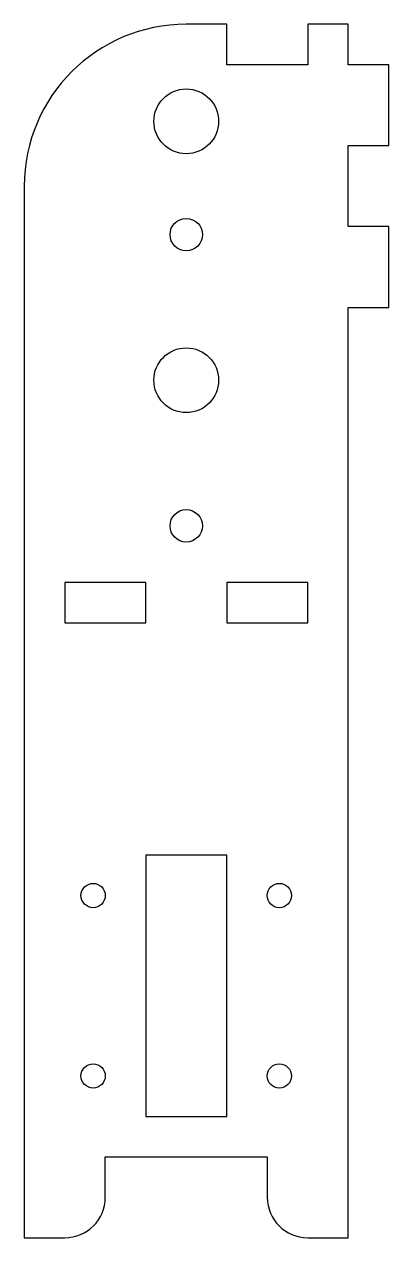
# Model space of a CAD drawing. Header units: millimetres. Extents: x 0 to 45, y 0 to 150.
import ezdxf

# ---------------------------------------------------------------- set-up
doc = ezdxf.new("R2010")
doc.units = ezdxf.units.MM

msp = doc.modelspace()

# ---------------------------------------------------------------- linework, layer by layer
at = {"color": 7, "linetype": 'Continuous', "lineweight": 25}
for p, q in [((25, 150), (20, 150)), ((25, 145), (25, 150)), ((35, 150), (35, 145)), ((40, 150), (35, 150)), ((40, 145), (40, 150)), ((35, 145), (25, 145)), ((45, 145), (40, 145)), ((45, 135), (45, 145)), ((40, 135), (45, 135)), ((40, 125), (40, 135)), ((0, 130), (0, 0)), ((45, 125), (40, 125)), ((45, 115), (45, 125)), ((40, 115), (45, 115)), ((40, 0), (40, 115)), ((15, 81), (5, 81)), ((5, 81), (5, 76)), ((15, 76), (15, 81)), ((35, 81), (25, 81)), ((25, 81), (25, 76)), ((35, 76), (35, 81)), ((5, 76), (15, 76)), ((25, 76), (35, 76)), ((25, 47.3), (15, 47.3)), ((15, 47.3), (15, 15)), ((25, 15), (25, 47.3)), ((15, 15), (25, 15)), ((10, 10), (30, 10)), ((10, 5), (10, 10)), ((30, 10), (30, 5)), ((0, 0), (5, 0)), ((35, 0), (40, 0))]:
    msp.add_line(p, q, dxfattribs=at)
for centre, radius in [((20, 138), 4), ((20, 124), 2), ((20, 106), 4), ((20, 88), 2), ((8.5, 42.3), 1.5), ((31.5, 42.3), 1.5), ((8.5, 20), 1.5), ((31.5, 20), 1.5)]:
    msp.add_circle(centre, radius, dxfattribs=at)
for centre, radius, start, end in [((20, 130), 20, 90, 180), ((5, 5), 5, 270, 0), ((35, 5), 5, 180, 270)]:
    msp.add_arc(centre, radius, start, end, dxfattribs=at)

doc.saveas('drawing.dxf')
